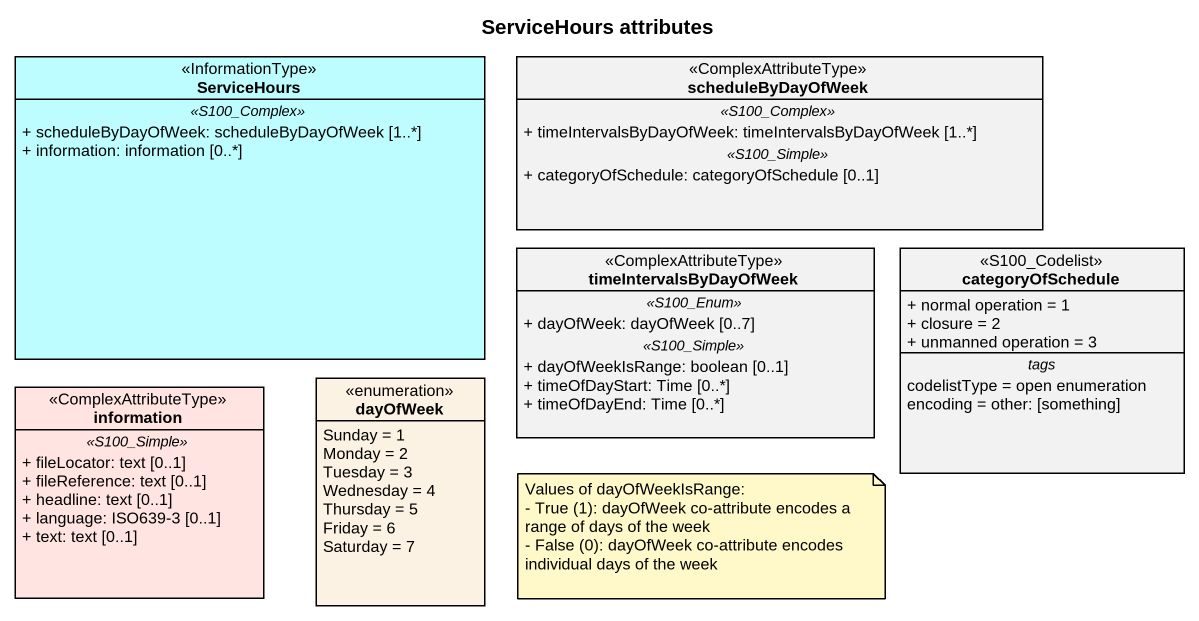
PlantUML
@startuml
title ServiceHours attributes
hide circle
hide empty members
skinparam classAttributeIconSize 0
class ServiceHours <<InformationType>> #BEFDFF {
  .. <<S100_Complex>> ..
  + scheduleByDayOfWeek: scheduleByDayOfWeek [1..*]
  + information: information [0..*]
}
class scheduleByDayOfWeek <<ComplexAttributeType>> {
  .. <<S100_Complex>> ..
  + timeIntervalsByDayOfWeek: timeIntervalsByDayOfWeek [1..*]
  .. <<S100_Simple>> ..
  + categoryOfSchedule: categoryOfSchedule [0..1]
}
class timeIntervalsByDayOfWeek <<ComplexAttributeType>> {
  .. <<S100_Enum>> ..
  + dayOfWeek: dayOfWeek [0..7]
  .. <<S100_Simple>> ..
  + dayOfWeekIsRange: boolean [0..1]
  + timeOfDayStart: Time [0..*]
  + timeOfDayEnd: Time [0..*]
}
class categoryOfSchedule <<S100_Codelist>> {
  + normal operation = 1
  + closure = 2
  + unmanned operation = 3
  -- tags --
  codelistType = open enumeration
  encoding = other: [something]
}
class information <<ComplexAttributeType>> #FFE4E1 {
  .. <<S100_Simple>> ..
  + fileLocator: text [0..1]
  + fileReference: text [0..1]
  + headline: text [0..1]
  + language: ISO639-3 [0..1]
  + text: text [0..1]
}
enum dayOfWeek #FCF2E3 {
  Sunday = 1
  Monday = 2
  Tuesday = 3
  Wednesday = 4
  Thursday = 5
  Friday = 6
  Saturday = 7
}
note as N1
  Values of dayOfWeekIsRange:
  - True (1): dayOfWeek co-attribute encodes a range of days of the week
  - False (0): dayOfWeek co-attribute encodes individual days of the week
end note
@enduml
